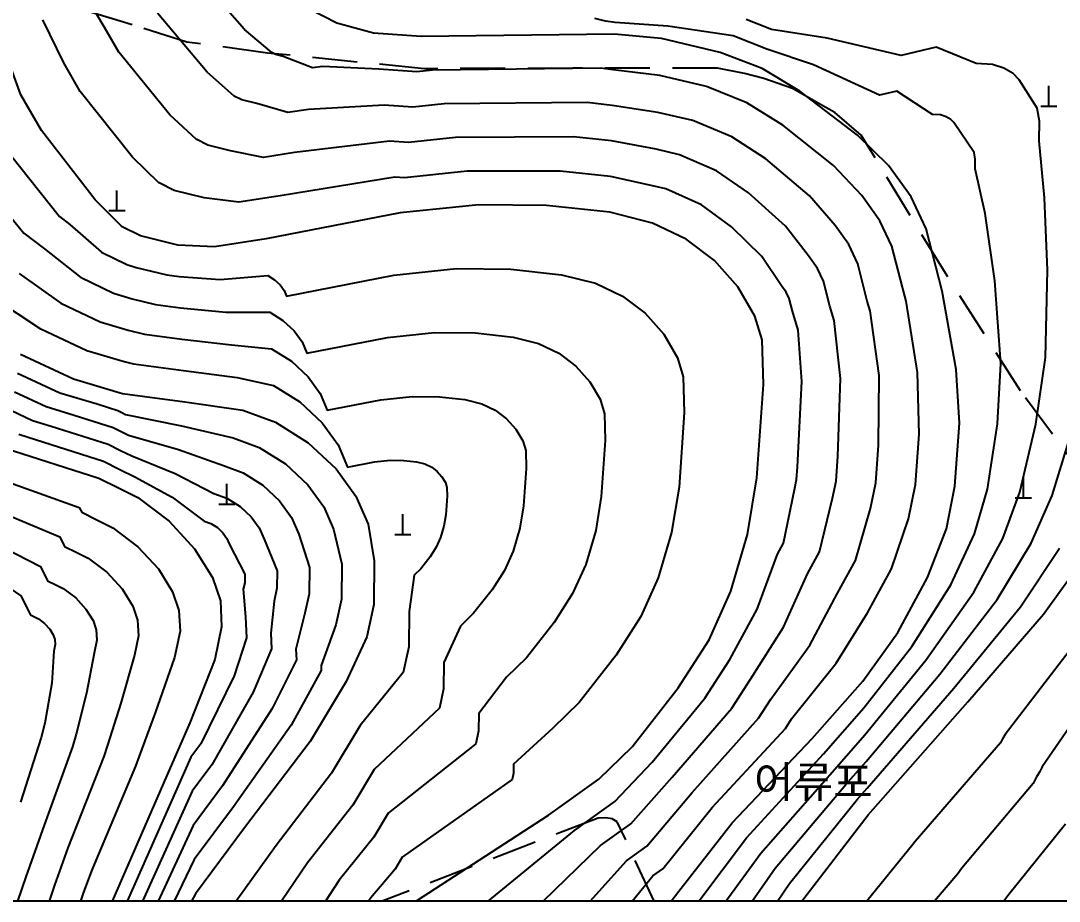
# Model space of a CAD drawing. Header units: millimetres. Extents: x 1017314 to 1767314, y 895264 to 1556514.
# Drawn here: x 1215245 to 1330503, y 895264 to 992932 of the extents above; entities that cross this region are included whole.
import ezdxf

# ---------------------------------------------------------------- set-up
doc = ezdxf.new("R2010")
doc.units = ezdxf.units.MM
doc.header["$LTSCALE"] = 1000
doc.linetypes.add('5M2P5', pattern=[7.5, 5, -2.5])
for name, color, linetype in [('A0023119', 1, '5M2P5'), ('C0285311', 7, 'Continuous'), ('F0017111', 30, 'Continuous'), ('F0017114', 7, 'Continuous'), ('H0049140', 7, 'Continuous'), ('등1', 8, 'Continuous')]:
    doc.layers.add(name, color=color, linetype=linetype)
doc.styles.add('ROMANS_NGSW', font='H2GPRM.TTF', dxfattribs={"height": 1})

# ---------------------------------------------------------------- blocks, each defined once
blk = doc.blocks.new('C0285311')
at = {"layer": 'C0285311', "color": 0}
for p, q in [((-0.024, 0.014), (-0.024, 7.514)), ((-3.024, 0.014), (2.976, 0.014))]:
    blk.add_line(p, q, dxfattribs=at)

msp = doc.modelspace()

# ---------------------------------------------------------------- linework, layer by layer
at = {"elevation": 0}
msp.add_lwpolyline([(1017314.291, 1345263.706), (1767314.291, 1345263.706), (1767314.291, 895263.706), (1017314.291, 895263.706)], close=True, dxfattribs=at)
at = {"layer": 'A0023119', "elevation": 0}
for points in [[(1226651.099, 992790.623), (1219514.099, 994944.623), (1206441.099, 998087.623)], [(1355078.099, 924593.623), (1348595.099, 926192.623), (1343999.099, 929943.623), (1334218.099, 941055.623), (1326186.099, 951879.623), (1317874.099, 964930.623), (1308521.099, 980257.623), (1305591.099, 982751.623), (1304583.099, 983329.623), (1300913.099, 985432.623), (1297699.099, 986544.623), (1295554.099, 987101.623), (1292574.099, 987667.623), (1276520.099, 987665.623), (1260053.099, 987609.623), (1242624.099, 989353.623), (1233662.099, 990568.623), (1227623.099, 992497.623), (1226651.099, 992790.623)], [(1285554.097, 895263.706), (1281453.099, 904077.623), (1280898.099, 904387.623), (1280165.099, 904526.623), (1279334.099, 904489.623), (1255349.591, 895263.706)]]:
    msp.add_lwpolyline(points, dxfattribs=at)
at = {"layer": 'F0017111'}
for points, elevation in [([(1259117.612, 895263.706), (1259148.099, 895294.623), (1273803.099, 904805.623), (1279419.099, 908799.623), (1283088.099, 912381.623), (1288195.099, 918919.623), (1291637.099, 924269.623), (1294055.099, 929643.623), (1295898.099, 935947.623), (1296942.099, 942222.623), (1297666.099, 952566.623), (1297526.099, 957521.623), (1296723.099, 960177.623), (1294825.099, 963419.623), (1292225.099, 966330.623), (1289094.099, 968715.623), (1285344.099, 970492.623), (1280621.099, 971686.623), (1273613.099, 972444.623), (1266070.099, 972526.623), (1257364.099, 971608.623), (1242477.099, 968728.623), (1236733.099, 967853.623), (1232666.099, 968045.623), (1228515.099, 969060.623), (1226439.099, 970116.623), (1226409.099, 970131.623), (1223512.099, 973063.623), (1217539.099, 980763.623), (1215261.099, 984726.623), (1213744.099, 988896.623)], 30000), ([(1215208.099, 955934.623), (1221094.099, 953200.623), (1226267.099, 951652.623), (1226538.099, 951571.623), (1233453.099, 950648.623), (1239904.099, 949738.623), (1243500.099, 948412.623), (1247156.099, 946130.623), (1250258.099, 943239.623), (1252451.099, 940179.623), (1253789.099, 937087.623), (1254485.099, 933032.623), (1254423.099, 928166.623), (1253639.099, 924596.623), (1251363.099, 919626.623), (1247371.099, 912990.623), (1240082.099, 903393.623), (1234633.099, 896078.623), (1234206.657, 895263.706)], 35000), ([(1213530.099, 945520.623), (1223899.099, 942197.623), (1226168.099, 941069.623), (1228230.099, 940043.623), (1231697.099, 937434.623), (1234544.099, 934345.623), (1236517.099, 931184.623), (1237398.099, 928589.623), (1237542.099, 925696.623), (1236797.099, 922082.623), (1234002.099, 915052.623), (1231449.248, 909197.211), (1225748.099, 896120.623), (1225374.348, 895263.706)], 40000), ([(1301948.456, 895263.706), (1302144.099, 895561.623), (1309313.099, 904838.623), (1320351.099, 917374.623), (1328760.099, 927105.623), (1333662.099, 933900.623)], 20000)]:
    msp.add_lwpolyline(points, dxfattribs=dict(at, elevation=elevation))
at = {"layer": 'F0017114', "elevation": 25000}
msp.add_lwpolyline([(1287437.135, 895263.706), (1288275.099, 896387.623), (1294208.099, 903961.623), (1303091.099, 913312.623), (1308690.099, 919666.623), (1312574.099, 925074.623), (1315889.099, 931159.623), (1317974.099, 936560.623), (1318934.099, 941314.623), (1319445.099, 948287.623), (1319061.099, 954232.623), (1317510.099, 962924.623), (1315742.099, 969851.623), (1314081.099, 973389.623), (1311560.099, 976892.623), (1308101.099, 980245.623), (1301730.099, 985121.623), (1297531.099, 987622.623), (1292856.099, 989427.623), (1286374.099, 990953.623), (1281089.099, 991460.623), (1259676.099, 991174.623), (1254387.099, 991548.623), (1250333.099, 992663.623), (1247279.099, 994218.623)], dxfattribs=at)
at = {"layer": '등1'}
for points, elevation in [([(1273230.503, 895263.706), (1279591.899, 901438.423), (1282961.499, 903834.823), (1287536.099, 909013.623), (1294153.499, 916676.823), (1296218.699, 919886.823), (1299909.099, 925652.823), (1302568.499, 931598.423), (1303894.499, 934032.423), (1305354.899, 939957.823), (1305738.899, 941859.423), (1305943.299, 944648.623), (1306224.099, 953233.023), (1305519.699, 959682.823), (1305037.899, 961276.423), (1304330.699, 964047.223), (1303666.299, 965462.423), (1302657.899, 966863.623), (1300135.499, 970150.023), (1296027.099, 973847.023), (1292468.899, 976278.423), (1288348.899, 978066.623), (1285756.099, 978677.023), (1280808.299, 979596.223), (1276603.499, 980051.023), (1263512.499, 979985.823), (1258288.899, 979435.023), (1256173.299, 979584.623), (1245619.499, 978302.623), (1242173.099, 977777.623), (1238511.299, 978514.823), (1236020.699, 979123.823), (1234775.099, 979757.423), (1234757.099, 979766.423), (1231802.899, 982516.023), (1226128.299, 989440.023), (1224761.499, 991817.823), (1221607.299, 997186.623)], 28000), ([(1283097.67, 895263.706), (1285380.699, 898071.223), (1286503.899, 898870.023), (1291984.099, 905645.623), (1300111.899, 914434.023), (1300800.299, 915504.023), (1305763.099, 921662.023), (1309238.899, 927249.223), (1311890.899, 932117.223), (1313767.699, 937693.023), (1314535.699, 941496.223), (1314944.499, 947074.623), (1314782.099, 953899.423), (1313513.299, 961844.023), (1313352.699, 962375.223), (1311938.299, 967916.823), (1310609.499, 970747.223), (1308592.699, 973549.623), (1305445.899, 976880.423), (1299829.099, 981363.423), (1295843.699, 983841.223), (1291353.699, 985640.623), (1286168.099, 986861.423), (1280995.499, 987505.823), (1279593.899, 987657.423), (1260954.899, 987445.023), (1259213.699, 987261.423), (1254982.499, 987560.623), (1248761.899, 987876.623), (1247613.099, 987701.623), (1244356.499, 988984.023), (1243526.299, 989187.023), (1243111.099, 989398.223), (1243105.099, 989401.223), (1240093.699, 991968.423), (1234717.499, 998116.423)], 26000), ([(1278428.611, 895263.706), (1282486.299, 899754.823), (1284732.699, 901352.423), (1289760.099, 907329.623), (1297132.699, 915555.423), (1298509.499, 917695.423), (1302836.099, 923657.423), (1305903.699, 929423.823), (1307892.699, 933074.823), (1309561.299, 938825.423), (1310137.299, 941677.823), (1310443.899, 945861.623), (1310503.099, 953566.223), (1309516.499, 960763.423), (1309195.299, 961825.823), (1308134.499, 965982.023), (1307137.899, 968104.823), (1305625.299, 970206.623), (1302790.699, 973515.223), (1297928.099, 977605.223), (1294156.299, 980059.823), (1289851.299, 981853.623), (1285962.099, 982769.223), (1280901.899, 983551.023), (1278098.699, 983854.223), (1262233.699, 983715.423), (1258751.299, 983348.223), (1255577.899, 983572.623), (1247190.699, 983089.623), (1244893.099, 982739.623), (1241433.899, 983749.423), (1239773.499, 984155.423), (1238943.099, 984577.823), (1238931.099, 984583.823), (1235948.299, 987242.223), (1230422.899, 993778.223)], 27000), ([(1267102.288, 895263.706), (1276697.499, 903122.023), (1281190.299, 906317.223), (1285312.099, 910697.623), (1291174.299, 917798.223), (1293927.899, 922078.223), (1296982.099, 927648.223), (1299233.299, 933773.023), (1299896.299, 934990.023), (1301148.499, 941090.223), (1301340.499, 942041.023), (1301442.699, 943435.623), (1301945.099, 952899.823), (1301522.899, 958602.223), (1300880.499, 960727.023), (1300526.899, 962112.423), (1300194.699, 962820.023), (1299690.499, 963520.623), (1297480.299, 966784.823), (1294126.099, 970088.823), (1290781.499, 972497.023), (1286846.499, 974279.623), (1285550.099, 974584.823), (1280714.699, 975641.423), (1275108.299, 976247.823), (1264791.299, 976256.223), (1257826.499, 975521.823), (1256768.699, 975596.623), (1244048.299, 973515.623), (1239453.099, 972815.623), (1235588.699, 973280.223), (1232267.899, 974092.223), (1230607.099, 974937.023), (1230583.099, 974949.023), (1227657.499, 977789.823), (1221833.699, 985101.823), (1220011.299, 988272.223), (1217675.699, 993041.623)], 29000), ([(1290510.083, 895263.706), (1295795.299, 902281.623), (1304335.499, 911617.823), (1308814.699, 916701.023), (1314129.499, 923534.623), (1318463.299, 930348.823), (1321111.699, 936028.623), (1322531.299, 940970.223), (1323667.299, 948228.823), (1324023.899, 954905.423), (1323361.699, 964096.023), (1322298.099, 971570.223), (1321185.899, 976502.823), (1321189.699, 977592.223), (1321058.899, 978317.823), (1318801.499, 981630.823), (1318466.499, 981991.623), (1317961.299, 982286.023), (1317325.099, 982486.823), (1316421.499, 982548.623), (1312481.699, 985126.023), (1310538.699, 984666.223), (1303237.499, 988060.623), (1298051.699, 989799.623), (1294311.699, 991243.623), (1287046.699, 992320.023), (1281234.699, 992743.223), (1280133.499, 992882.623), (1278973.299, 993186.023)], 24000), ([(1293508.972, 895263.706), (1297382.499, 900601.623), (1305579.899, 909923.023), (1308939.299, 913735.423), (1315684.899, 921994.623), (1321037.499, 929538.023), (1324249.299, 935496.623), (1326128.499, 940625.823), (1327889.499, 948170.023), (1328986.699, 955578.223), (1329213.299, 965267.423), (1328854.099, 973288.823), (1328290.699, 979616.023), (1328298.299, 981794.823), (1328036.699, 983246.023), (1326042.899, 986369.023), (1325372.899, 987090.623), (1324362.499, 987679.423), (1323090.099, 988081.023), (1321282.899, 988204.623), (1316862.299, 990006.423), (1312976.299, 989086.823), (1304744.899, 990999.623), (1298572.299, 991976.623), (1295767.299, 993059.623)], 23000), ([(1214093.099, 978064.423), (1219553.099, 971222.423), (1220697.699, 970342.423), (1224168.899, 967292.223), (1224192.899, 967280.223), (1227030.899, 965888.623), (1228065.499, 965579.023), (1231440.499, 964750.823), (1232823.499, 964566.223), (1237367.299, 964230.623), (1242681.699, 964665.423), (1243412.899, 964209.023), (1244033.299, 963630.823), (1244471.899, 963018.823), (1244739.499, 962400.423), (1256649.099, 964704.423), (1263613.899, 965438.823), (1269648.299, 965373.223), (1275254.699, 964766.823), (1279033.099, 963811.623), (1282033.099, 962390.023), (1284537.899, 960482.023), (1286617.899, 958153.223), (1288136.299, 955559.623), (1288778.699, 953434.823), (1288890.699, 949470.823), (1288311.499, 941195.623), (1287476.299, 936175.623), (1286001.899, 931132.423), (1284067.499, 926833.223), (1281313.899, 922553.223), (1277228.299, 917322.823), (1274293.099, 914457.223), (1269939.499, 910451.023), (1269927.099, 909477.823), (1269770.299, 908763.823), (1257591.099, 900161.023), (1256792.699, 898833.823), (1254087.699, 895649.623), (1253855.992, 895263.706)], 31000), ([(1210647.099, 975365.223), (1215594.099, 969381.223), (1217883.299, 967621.223), (1221928.699, 964452.823), (1221946.699, 964443.823), (1225546.699, 962716.623), (1227615.899, 962097.423), (1230214.899, 961456.023), (1232980.899, 961086.823), (1238001.499, 960607.623), (1242886.299, 960602.223), (1244348.699, 959689.423), (1245589.499, 958533.023), (1246466.699, 957309.023), (1247001.899, 956072.223), (1255934.099, 957800.223), (1261157.699, 958351.023), (1265683.499, 958301.823), (1269888.299, 957847.023), (1272722.099, 957130.623), (1274972.099, 956064.423), (1276850.699, 954633.423), (1278410.699, 952886.823), (1279549.499, 950941.623), (1280031.299, 949348.023), (1280115.299, 946375.023), (1279680.899, 940168.623), (1279054.499, 936403.623), (1277948.699, 932621.223), (1276497.899, 929396.823), (1274432.699, 926186.823), (1271368.499, 922264.023), (1269167.099, 920114.823), (1266075.899, 916096.423), (1266051.099, 914150.023), (1265737.499, 912722.023), (1256034.099, 905027.423), (1254437.299, 902373.023), (1250586.299, 897585.623), (1249083.94, 895263.706)], 32000), ([(1215068.899, 964900.023), (1219688.499, 961613.423), (1219700.499, 961607.423), (1224062.499, 959544.623), (1227166.299, 958615.823), (1228989.299, 958161.223), (1233138.299, 957607.423), (1238635.699, 956984.623), (1243090.899, 956539.023), (1245284.499, 955169.823), (1247145.699, 953435.223), (1248461.499, 951599.223), (1249264.299, 949744.023), (1255219.099, 950896.023), (1258701.499, 951263.223), (1261718.699, 951230.423), (1264521.899, 950927.223), (1266411.099, 950449.623), (1267911.099, 949738.823), (1269163.499, 948784.823), (1270203.499, 947620.423), (1270962.699, 946323.623), (1271283.899, 945261.223), (1271339.899, 943279.223), (1271050.299, 939141.623), (1270632.699, 936631.623), (1269895.499, 934110.023), (1268928.299, 931960.423), (1267551.499, 929820.423), (1265508.699, 927205.223), (1264041.099, 925772.423), (1262212.299, 921741.823), (1262175.099, 918822.223), (1261704.699, 916680.223), (1254477.099, 909893.823), (1252081.899, 905912.223), (1247084.899, 899521.623), (1244166.425, 895263.706)], 33000), ([(1212254.499, 962178.823), (1217448.299, 958774.023), (1217454.299, 958771.023), (1222578.299, 956372.623), (1226716.699, 955134.223), (1227763.699, 954866.423), (1233295.699, 954128.023), (1239269.899, 953361.623), (1243295.499, 952475.823), (1246220.299, 950650.223), (1248701.899, 948337.423), (1250456.299, 945889.423), (1251526.699, 943415.823), (1254504.099, 943991.823), (1256245.299, 944175.423), (1257753.899, 944159.023), (1259155.499, 944007.423), (1260100.099, 943768.623), (1260850.099, 943413.223), (1261476.299, 942936.223), (1261996.299, 942354.023), (1262375.899, 941705.623), (1262536.499, 941174.423), (1262564.499, 940183.423), (1262419.699, 938114.623), (1262210.899, 936859.623), (1261842.299, 935598.823), (1261358.699, 934524.023), (1260670.299, 933454.023), (1259648.899, 932146.423), (1258915.099, 931430.023), (1258348.699, 927387.223), (1258299.099, 923494.423), (1257671.899, 920638.423), (1252920.099, 914760.223), (1249726.499, 909451.423), (1243583.499, 901457.623), (1239138.87, 895263.706)], 34000), ([(1214872.499, 953851.823), (1219581.299, 951664.623), (1223719.699, 950426.223), (1226010.299, 949696.823), (1226464.099, 949471.223), (1226876.499, 949266.023), (1233101.899, 948005.823), (1238832.099, 946660.023), (1241708.899, 945599.223), (1244633.699, 943773.623), (1247115.299, 941460.823), (1248869.699, 939012.823), (1249940.099, 936539.223), (1250891.499, 932663.023), (1250841.899, 928770.223), (1250214.699, 925914.223), (1248570.099, 921419.223), (1248598.899, 920840.623), (1245256.299, 914809.023), (1238866.099, 905725.423), (1234506.899, 899873.423), (1232283.289, 895263.706)], 36000), ([(1214536.899, 951769.023), (1218068.499, 950128.623), (1221172.299, 949199.823), (1225482.499, 947822.023), (1226390.099, 947370.823), (1227214.899, 946960.423), (1232750.699, 945363.023), (1237760.099, 943581.423), (1239917.699, 942785.823), (1242111.299, 941416.623), (1243972.499, 939682.023), (1245288.299, 937846.023), (1246091.099, 935990.823), (1247297.899, 932293.423), (1247260.699, 929373.823), (1246790.299, 927231.823), (1245777.099, 923211.823), (1245834.699, 922054.623), (1243141.499, 916627.423), (1237650.099, 908057.223), (1234380.699, 903668.223), (1230497.57, 895263.706)], 37000), ([(1214201.299, 949686.223), (1216555.699, 948592.623), (1218624.899, 947973.423), (1224954.699, 945947.223), (1226316.099, 945270.423), (1227553.299, 944654.823), (1232399.499, 942720.223), (1236688.099, 940502.823), (1238126.499, 939972.423), (1239588.899, 939059.623), (1240829.699, 937903.223), (1241706.899, 936679.223), (1242242.099, 935442.423), (1243704.299, 931923.823), (1243679.499, 929977.423), (1243365.899, 928549.423), (1242984.099, 925004.423), (1243070.499, 923268.623), (1241026.699, 918445.823), (1236434.099, 910389.023), (1234254.499, 907463.023), (1228766.541, 895263.706)], 38000), ([(1296406.794, 895263.706), (1298969.699, 898921.623), (1306824.299, 908228.223), (1309063.899, 910769.823), (1317240.299, 920454.623), (1323611.699, 928727.223), (1327386.899, 934964.623), (1329725.699, 940281.423), (1332111.699, 948111.223)], 22000), ([(1215042.899, 947056.623), (1216077.499, 946747.023), (1224426.899, 944072.423), (1226242.099, 943170.023), (1227891.699, 942349.223), (1232048.299, 940077.423), (1235616.099, 937424.223), (1236335.299, 937159.023), (1237066.499, 936702.623), (1237686.899, 936124.423), (1238125.499, 935512.423), (1238393.099, 934894.023), (1240110.699, 931554.223), (1240098.299, 930581.023), (1239941.499, 929867.023), (1240191.099, 926797.023), (1240306.299, 924482.623), (1238911.899, 920264.223), (1235218.099, 912720.823), (1234128.299, 911257.823), (1227062.755, 895263.706)], 39000), ([(1212966.499, 942096.023), (1221740.299, 938935.823), (1222007.299, 938404.223), (1223822.499, 937501.823), (1225472.099, 936681.023), (1228245.699, 934593.823), (1230523.299, 932122.623), (1232101.699, 929593.823), (1232806.499, 927517.823), (1232921.699, 925203.423), (1232325.699, 922312.223), (1230175.899, 916151.423), (1228370.496, 911344.977), (1227960.937, 910258.256), (1223112.099, 898652.823), (1222180.499, 896144.223), (1221878.289, 895263.706)], 41000), ([(1212402.899, 938671.423), (1219581.499, 935674.023), (1220115.499, 934610.823), (1221476.899, 933934.023), (1222714.099, 933318.423), (1224794.299, 931753.023), (1226502.499, 929899.623), (1227686.299, 928003.023), (1228214.899, 926446.023), (1228301.299, 924710.223), (1227854.299, 922541.823), (1226349.699, 917250.223), (1224889.397, 912569.888), (1224472.626, 911319.302), (1220476.099, 901185.023), (1218998.899, 897052.823), (1218384.84, 895263.706)], 42000), ([(1211839.299, 935246.823), (1217422.699, 932412.223), (1218223.699, 930817.423), (1219131.299, 930366.223), (1219956.099, 929955.823), (1221342.899, 928912.223), (1222481.699, 927676.623), (1223270.899, 926412.223), (1223623.299, 925374.223), (1223680.899, 924217.023), (1223382.899, 922771.423), (1222523.499, 918349.023), (1221408.298, 913794.8), (1220984.315, 912380.347), (1217840.099, 903717.223), (1215817.299, 897961.423), (1214891.391, 895263.706)], 43000), ([(1299216.374, 895263.706), (1300556.899, 897241.623), (1308068.699, 906533.423), (1309188.499, 907804.223), (1318795.699, 918914.623), (1326185.899, 927916.423), (1330524.499, 934432.623)], 21000), ([(1211275.699, 931822.223), (1215263.899, 929150.423), (1216331.899, 927024.023), (1216785.699, 926798.423), (1217198.099, 926593.223), (1217891.499, 926071.423), (1218460.899, 925453.623), (1218855.499, 924821.423), (1219031.699, 924302.423), (1219060.499, 923723.823), (1218911.499, 923001.023), (1218697.299, 919447.823), (1217927.199, 915019.712), (1217496.004, 913441.393), (1215204.099, 906249.423)], 44000), ([(1332449.299, 924115.623), (1324486.699, 913775.623), (1324329.899, 913477.223), (1324170.099, 913209.823), (1323971.299, 912850.223), (1314507.099, 901889.623), (1314272.099, 901571.823), (1309142.072, 895263.706)], 19000), ([(1336138.499, 921125.623), (1328622.299, 910176.623), (1328308.699, 909579.823), (1327989.099, 909045.023), (1327591.499, 908325.823), (1319701.099, 898940.623), (1319231.099, 898305.023), (1316640.694, 895263.706)], 18000), ([(1331211.699, 903801.423), (1324895.099, 895991.623), (1324356.834, 895263.706)], 17000)]:
    msp.add_lwpolyline(points, dxfattribs=dict(at, elevation=elevation))

# ---------------------------------------------------------------- block references
at = {"layer": 'C0285311', "xscale": 300, "yscale": 300, "zscale": 300}
for p in [(1329350.299, 983461.423, 0), (1225921.299, 971863.423, 0), (1326532.299, 940014.423, 0), (1238122.299, 939314.423, 0), (1257660.299, 935931.423, 0)]:
    msp.add_blockref('C0285311', p, dxfattribs=at)

# ---------------------------------------------------------------- texts
at = {"layer": 'H0049140', "style": 'ROMANS_NGSW'}
msp.add_text('어류포', height=3500, dxfattribs=at).set_placement((1296624.099, 906758.623, 0))

doc.saveas('drawing.dxf')
